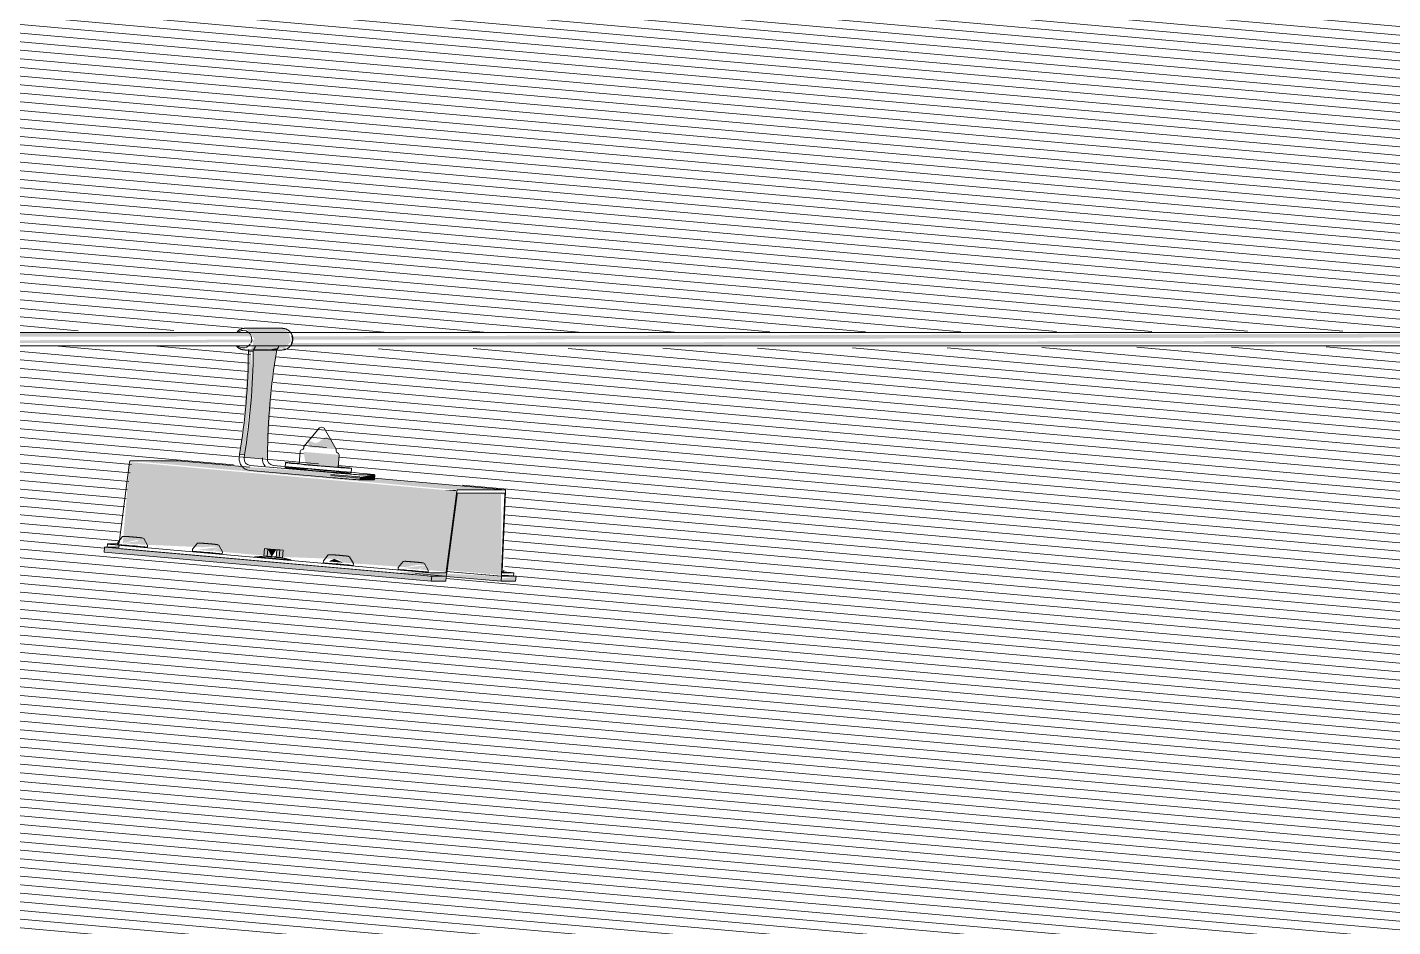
# Model space of a CAD drawing. Header units: millimetres. Extents: x -4612930 to -4329258, y -1064 to 30311.
# Drawn here: x -4540491 to -4539672, y 16573 to 17112 of the extents above; entities that cross this region are included whole.
import ezdxf

# ---------------------------------------------------------------- set-up
doc = ezdxf.new("R2010")
doc.units = ezdxf.units.MM
doc.layers.add('A-ROOF-PATT', color=132, linetype='Continuous', lineweight=5)
doc.layers.add('Q-SPCQ', color=91, linetype='Continuous', lineweight=5)

# ---------------------------------------------------------------- blocks, each defined once
blk = doc.blocks.new('Static Line_Sayfa_Metal Deck_Pan Mount - Up to 15 _ pitch - Max 2 Users-1847625-SOUTH WEST')
at = {"layer": 'Q-SPCQ'}
h = blk.add_hatch(color=256, dxfattribs=at)
h.paths.add_polyline_path([(-4539285.83, 16924.76), (-4538357.31, 16926.8), (-4538358.96, 16929.09), (-4539333.71, 16926.8), (-4539333.62, 16924.76)])
h.paths.add_polyline_path([(-4535339.6, 16924.76), (-4534363.29, 16926.93), (-4534364.95, 16929.09), (-4535339.69, 16926.8), (-4535339.87, 16924.76)])
h.paths.add_polyline_path([(-4532381.5, 16924.76), (-4532366.29, 16926.8), (-4532367.94, 16929.09), (-4533342.69, 16926.8), (-4533342.6, 16924.76), (-4532611.64, 16924.76)])
h.paths.add_polyline_path([(-4545324.9, 16924.76), (-4544348.33, 16926.8), (-4544349.98, 16929.09), (-4545324.72, 16926.79), (-4545324.81, 16925.8)])
h.paths.add_polyline_path([(-4544326.4, 16924.76), (-4543349.83, 16926.8), (-4543351.48, 16929.09), (-4544326.22, 16926.8), (-4544326.31, 16925.72)])
h.paths.add_polyline_path([(-4533364.97, 16924.76), (-4533366.45, 16929.09), (-4534341.19, 16926.8), (-4534341.1, 16924.76), (-4533365.26, 16924.76)])
h.paths.add_polyline_path([(-4543327.89, 16924.76), (-4542351.32, 16926.8), (-4542352.97, 16929.09), (-4543327.72, 16926.8), (-4543327.82, 16925.64)])
h.paths.add_polyline_path([(-4542329.39, 16924.76), (-4541352.82, 16926.8), (-4541354.47, 16929.09), (-4542329.21, 16926.8), (-4542329.32, 16925.56)])
h.paths.add_polyline_path([(-4541330.89, 16924.76), (-4540354.32, 16926.8), (-4540355.97, 16929.09), (-4541330.71, 16926.8), (-4541330.83, 16925.48)])
h.paths.add_polyline_path([(-4540332.38, 16924.76), (-4539355.81, 16926.8), (-4539357.46, 16929.09), (-4540332.21, 16926.8), (-4540332.33, 16925.4)])
h.paths.add_polyline_path([(-4535361.98, 16924.76), (-4535363.45, 16929.09), (-4536338.2, 16926.8), (-4536338.11, 16924.76), (-4535362.27, 16924.76)])
h.paths.add_polyline_path([(-4538335.38, 16924.76), (-4537358.81, 16926.8), (-4537360.46, 16929.09), (-4538335.2, 16926.8), (-4538335.34, 16925.24)])
h.paths.add_polyline_path([(-4537336.88, 16924.76), (-4536360.28, 16927.07), (-4536361.96, 16929.09), (-4537336.7, 16926.8), (-4537336.84, 16925.16)])
for points in [[(-4540355.47, 16918.63), (-4540336.31, 16919.65), (-4540332.47, 16923.74), (-4540333.86, 16929.09), (-4540337.36, 16931.58), (-4540359.47, 16931.58), (-4540354.44, 16925.4), (-4540355.47, 16921.05), (-4540356.52, 16918.63)], [(-4540341.07, 16918.67), (-4540341.07, 16919.65), (-4540346.66, 16918.67)], [(-4540360.44, 16855.74), (-4540355.46, 16902.74), (-4540356.52, 16917.63), (-4540358.06, 16917.76), (-4540361.18, 16870.76), (-4540363.38, 16856), (-4540360.61, 16855.75)], [(-4540360.61, 16853.75), (-4540346.66, 16853.75), (-4540343.41, 16902.48), (-4540341.07, 16918.67), (-4540355.02, 16918.67), (-4540358.2, 16870.76)], [(-4540305.53, 16859.09), (-4540309.26, 16865.13), (-4540311.27, 16866.61), (-4540316.38, 16863.13), (-4540318.01, 16862.86), (-4540322.9, 16864.59), (-4540321.27, 16860.36), (-4540306.53, 16859.16)], [(-4540304.43, 16848.37), (-4540303.79, 16855.76), (-4540324.92, 16857.51), (-4540323.61, 16849.93), (-4540308.47, 16848.62)], [(-4540239.4, 16785.64), (-4540233.06, 16833.95), (-4540429.25, 16851.39), (-4540433.29, 16802.87), (-4540433.01, 16802.87), (-4540424.36, 16804.74), (-4540423.34, 16802.53), (-4540423.52, 16802), (-4540385.03, 16800.33), (-4540379.5, 16800.75), (-4540375.04, 16800.33), (-4540378.66, 16798.01), (-4540344.23, 16794.95), (-4540346.41, 16799.25), (-4540341.36, 16798.14), (-4540341.36, 16794.7), (-4540306.58, 16793.35), (-4540304.38, 16793.35), (-4540301.02, 16791.11), (-4540263.84, 16788.37), (-4540256.15, 16789.79), (-4540251.29, 16789.59), (-4540255.31, 16787.05), (-4540239.43, 16785.64)], [(-4540206.41, 16834.7), (-4540206.41, 16834.92), (-4540400.12, 16852.13), (-4540420.6, 16851.39), (-4540232.83, 16834.7)], [(-4540308.73, 16842.11), (-4540308.47, 16845.1), (-4540357.13, 16848.31), (-4540357.03, 16846.4), (-4540327.65, 16843.79)], [(-4540282.69, 16840.8), (-4540282.43, 16843.79), (-4540291.26, 16842.46), (-4540291.4, 16840.8)], [(-4540233.06, 16833.95), (-4540233.98, 16834.7), (-4540241.48, 16834.7)], [(-4540206.25, 16783.65), (-4540206.56, 16832.17), (-4540233.27, 16832.35), (-4540239.28, 16786.58), (-4540206.41, 16783.66)], [(-4540424.36, 16802), (-4540419.5, 16804.53), (-4540433.19, 16802.78), (-4540428.01, 16802.32)], [(-4540248.38, 16779.91), (-4540248.12, 16782.9), (-4540444.31, 16800.33), (-4540444.56, 16797.34), (-4540290.43, 16783.65)], [(-4540434.5, 16799.46), (-4540436.55, 16800.33), (-4540435.59, 16799.56)], [(-4540379.5, 16798.01), (-4540374.63, 16800.55), (-4540388.32, 16798.8), (-4540383.74, 16798.39)], [(-4540344.04, 16794.57), (-4540341.36, 16798.8), (-4540346.41, 16799.25), (-4540344.08, 16794.65)], [(-4540301.02, 16791.04), (-4540306.58, 16793.35), (-4540309.85, 16791.82)], [(-4540256.15, 16787.05), (-4540251.29, 16789.59), (-4540264.98, 16787.84), (-4540257.76, 16787.2)], [(-4540257.93, 16783.77), (-4540257.76, 16785.76), (-4540270.54, 16784.89)], [(-4540206.54, 16779.91), (-4540206.41, 16782.91), (-4540257.8, 16785.25), (-4540257.76, 16784.53), (-4540233.06, 16782.27)], [(-4540239.55, 16784.99), (-4540239.64, 16785.66), (-4540239.64, 16784.99)], [(-4540206.25, 16782.99), (-4540209.2, 16783.26), (-4540206.25, 16782.9)], [(-4540206.25, 16783.26), (-4540206.41, 16783.66), (-4540206.25, 16783.26)]]:
    blk.add_hatch(color=256, dxfattribs=at).paths.add_polyline_path(points)
h = blk.add_hatch(color=256, dxfattribs=at)
h.paths.add_polyline_path([(-4539055.69, 16921.12), (-4538357.61, 16923.31), (-4538357.78, 16924.76), (-4539334.05, 16922.81), (-4539334.17, 16921.12), (-4539205.42, 16921.12)])
h.paths.add_polyline_path([(-4544349.34, 16921.12), (-4544348.59, 16923.81), (-4544349.01, 16924.76), (-4545325.07, 16922.81), (-4545325.19, 16921.12), (-4544354.6, 16921.12)])
h.paths.add_polyline_path([(-4544327.23, 16921.12), (-4544118.87, 16921.12), (-4543350.16, 16922.95), (-4543350.29, 16924.76), (-4544326.56, 16922.81), (-4544327.22, 16921.12)])
h.paths.add_polyline_path([(-4543199.44, 16921.12), (-4542351.65, 16923.02), (-4542351.79, 16924.76), (-4543328.06, 16922.81), (-4543328.18, 16921.12), (-4543199.77, 16921.12)])
h.paths.add_polyline_path([(-4532367.3, 16921.12), (-4532366.56, 16923.74), (-4532366.76, 16924.76), (-4533343.04, 16922.75), (-4533343.16, 16921.12), (-4532372.56, 16921.12)])
h.paths.add_polyline_path([(-4542330.22, 16921.12), (-4541353.14, 16923.09), (-4541353.29, 16924.76), (-4542329.56, 16922.81), (-4542330.2, 16921.13)])
h.paths.add_polyline_path([(-4533365.81, 16921.12), (-4533365.06, 16923.74), (-4533365.26, 16924.76), (-4534341.54, 16922.69), (-4534341.66, 16921.12), (-4533371.06, 16921.12)])
h.paths.add_polyline_path([(-4541202.43, 16921.12), (-4540354.63, 16923.17), (-4540354.78, 16924.76), (-4541331.06, 16922.81), (-4541331.18, 16921.12), (-4541202.77, 16921.12)])
h.paths.add_polyline_path([(-4540233.06, 16921.12), (-4539356.12, 16923.24), (-4539356.28, 16924.76), (-4540332.55, 16922.81), (-4540332.68, 16921.12)])
h.paths.add_polyline_path([(-4534364.31, 16921.12), (-4534363.56, 16923.74), (-4534363.77, 16924.76), (-4535340.05, 16922.63), (-4535340.16, 16921.12), (-4534369.57, 16921.12)])
h.paths.add_polyline_path([(-4536339.21, 16921.12), (-4535362.15, 16922.81), (-4535362.27, 16924.76), (-4536338.56, 16922.57), (-4536339.14, 16921.15)])
h.paths.add_polyline_path([(-4538206.92, 16921.12), (-4537359.1, 16923.38), (-4537359.28, 16924.76), (-4538335.58, 16922.46), (-4538335.67, 16921.12), (-4538207.26, 16921.12)])
h.paths.add_polyline_path([(-4537237.55, 16921.12), (-4536360.65, 16922.81), (-4536360.77, 16924.76), (-4537337.07, 16922.52), (-4537337.17, 16921.12)])
h = blk.add_hatch(color=256, dxfattribs=at)
h.paths.add_polyline_path([(-4540204.26, 16831.96), (-4540206.41, 16832.71), (-4540206.41, 16832.15)])
h.paths.add_polyline_path([(-4540232.82, 16834.5), (-4540233.06, 16834.72), (-4540232.83, 16834.5)])
h = blk.add_hatch(color=256, dxfattribs=at)
h.paths.add_polyline_path([(-4540239.66, 16779.91), (-4540240.17, 16782.9), (-4540248.12, 16782.9), (-4540248.12, 16779.91)])
h.paths.add_polyline_path([(-4540206.41, 16779.91), (-4540197.82, 16779.91), (-4540197.56, 16782.9), (-4540206.41, 16781.39), (-4540206.54, 16779.91)])
for p, q in [((-4532360.78, 16929.1), (-4545341.66, 16929.1)), ((-4540337.92, 16931.6), (-4540360.03, 16931.6)), ((-4545341.66, 16921.1), (-4532360.78, 16921.1)), ((-4540355.02, 16918.67), (-4540353.68, 16920.62)), ((-4540339.73, 16920.62), (-4540341.07, 16918.67)), ((-4540360.03, 16918.6), (-4540337.92, 16918.6)), ((-4540357.96, 16918.93), (-4540358.06, 16917.76)), ((-4540358.06, 16917.76), (-4540355.12, 16917.5)), ((-4540355.12, 16917.5), (-4540355.02, 16918.67)), ((-4540355.02, 16918.67), (-4540341.07, 16918.67)), ((-4540341.07, 16918.67), (-4540341.17, 16917.5)), ((-4540363.38, 16856), (-4540363.55, 16854.01)), ((-4540360.44, 16855.74), (-4540363.38, 16856)), ((-4540360.61, 16853.75), (-4540360.44, 16855.74)), ((-4540346.49, 16855.74), (-4540346.66, 16853.75)), ((-4540327.03, 16857.79), (-4540327.66, 16850.4)), ((-4540327.03, 16857.79), (-4540326.55, 16858.48)), ((-4540325.27, 16859.07), (-4540326.55, 16858.48)), ((-4540324.8, 16859.75), (-4540325.27, 16859.07)), ((-4540324.71, 16860.77), (-4540324.8, 16859.75)), ((-4540305.47, 16858.08), (-4540305.38, 16859.1)), ((-4540305.47, 16858.08), (-4540305.13, 16857.34)), ((-4540303.97, 16856.53), (-4540305.13, 16857.34)), ((-4540304.25, 16848.39), (-4540303.61, 16855.78)), ((-4540303.61, 16855.78), (-4540303.97, 16856.53)), ((-4540435.59, 16803.07), (-4540429.25, 16851.39)), ((-4540429.02, 16852.13), (-4540400.12, 16852.13)), ((-4540357.13, 16848.31), (-4540400.11, 16852.13)), ((-4540357.29, 16846.42), (-4540308.73, 16842.11)), ((-4540308.47, 16845.1), (-4540357.03, 16849.41)), ((-4540343.08, 16849.41), (-4540294.53, 16845.1)), ((-4540335.76, 16851.1), (-4540336.02, 16848.11)), ((-4540296.41, 16844.7), (-4540296.16, 16847.69)), ((-4540294.78, 16842.11), (-4540308.63, 16843.34)), ((-4540291.26, 16842.46), (-4540308.57, 16844)), ((-4540291.4, 16840.8), (-4540282.69, 16840.8)), ((-4540291.14, 16843.79), (-4540282.43, 16843.79)), ((-4540203.92, 16834.7), (-4540282.61, 16841.69)), ((-4540282.46, 16840.82), (-4540282.2, 16843.81)), ((-4540233.06, 16833.95), (-4540239.4, 16785.64)), ((-4540239.3, 16783.65), (-4540232.96, 16831.96)), ((-4540203.93, 16834.7), (-4540232.83, 16834.7)), ((-4540232.73, 16832.71), (-4540204.37, 16832.71)), ((-4540204.26, 16831.96), (-4540206.25, 16783.65)), ((-4540205.81, 16785.64), (-4540203.82, 16833.95)), ((-4540444.56, 16797.34), (-4540444.31, 16800.33)), ((-4540444.56, 16797.34), (-4540248.38, 16779.91)), ((-4540444.31, 16800.33), (-4540435.59, 16800.33)), ((-4540444.31, 16800.33), (-4540248.12, 16782.9)), ((-4540442.55, 16802.31), (-4540442.72, 16800.32)), ((-4540435.73, 16800.33), (-4540442.56, 16800.33)), ((-4540442.39, 16802.32), (-4540435.82, 16802.32)), ((-4540436.39, 16803.16), (-4540436.5, 16801.85)), ((-4540434.5, 16799.46), (-4540257.93, 16783.77)), ((-4540434.33, 16801.45), (-4540257.76, 16785.76)), ((-4540418.56, 16800.31), (-4540418.45, 16801.62)), ((-4540391.52, 16799.18), (-4540391.63, 16797.87)), ((-4540373.7, 16796.32), (-4540373.58, 16797.63)), ((-4540348.7, 16794.96), (-4540348.31, 16799.49)), ((-4540348.31, 16799.49), (-4540346.41, 16799.25)), ((-4540344.73, 16799.25), (-4540348.31, 16799.49)), ((-4540346.41, 16799.25), (-4540346.8, 16794.7)), ((-4540346.41, 16799.25), (-4540340.9, 16798.76)), ((-4540339.21, 16798.76), (-4540344.73, 16799.25)), ((-4540340.9, 16798.76), (-4540341.29, 16794.19)), ((-4540340.9, 16798.76), (-4540337.2, 16798.51)), ((-4540339.21, 16798.76), (-4540339.61, 16794.19)), ((-4540337.2, 16798.51), (-4540339.21, 16798.76)), ((-4540337.2, 16798.51), (-4540337.6, 16793.91)), ((-4540348.56, 16794.97), (-4540354.33, 16794.56)), ((-4540345.19, 16793.84), (-4540348.77, 16794.08)), ((-4540348.77, 16794.08), (-4540346.88, 16793.84)), ((-4540346.88, 16793.84), (-4540341.36, 16793.35)), ((-4540339.68, 16793.35), (-4540345.19, 16793.84)), ((-4540341.36, 16793.35), (-4540337.67, 16793.1)), ((-4540337.67, 16793.1), (-4540339.68, 16793.35)), ((-4540332.52, 16792.68), (-4540338.16, 16794.08)), ((-4540313.04, 16792.2), (-4540313.16, 16790.89)), ((-4540295.22, 16789.35), (-4540295.11, 16790.66)), ((-4540268.18, 16788.22), (-4540268.29, 16786.91)), ((-4540239.4, 16782.9), (-4540257.86, 16784.54)), ((-4540250.35, 16785.36), (-4540250.24, 16786.67)), ((-4540248.12, 16782.9), (-4540248.38, 16779.91)), ((-4540248.38, 16779.91), (-4540239.66, 16779.91)), ((-4540239.4, 16782.9), (-4540248.12, 16782.9)), ((-4540246.38, 16782.9), (-4540239.54, 16782.9)), ((-4540239.64, 16784.89), (-4540246.2, 16784.89)), ((-4540239.66, 16779.91), (-4540239.4, 16782.9)), ((-4540239.41, 16782.83), (-4540206.54, 16779.91)), ((-4540239.38, 16785.85), (-4540206.15, 16782.9)), ((-4540206.41, 16782.91), (-4540239.38, 16785.84)), ((-4540206.28, 16782.9), (-4540206.54, 16779.91)), ((-4540206.41, 16779.91), (-4540197.82, 16779.91)), ((-4540197.56, 16782.9), (-4540206.28, 16782.9)), ((-4540206.25, 16783.67), (-4540197.56, 16782.9)), ((-4540206.14, 16782.9), (-4540199.31, 16782.9)), ((-4540199.13, 16784.89), (-4540205.7, 16784.89)), ((-4540205.03, 16785.36), (-4540204.92, 16786.67)), ((-4540199.15, 16782.91), (-4540198.98, 16784.91)), ((-4540197.82, 16779.91), (-4540197.56, 16782.9))]:
    blk.add_line(p, q, dxfattribs=at)
at = {"layer": 'Q-SPCQ', "flags": 128}
for points in [[(-4540360.03, 16931.6), (-4540360.3, 16931.6), (-4540360.56, 16931.58), (-4540360.83, 16931.56), (-4540361.1, 16931.52), (-4540361.36, 16931.47), (-4540361.62, 16931.41), (-4540361.88, 16931.34), (-4540362.13, 16931.26), (-4540362.38, 16931.17), (-4540362.63, 16931.07), (-4540362.87, 16930.96), (-4540363.11, 16930.84), (-4540363.34, 16930.71), (-4540363.57, 16930.57), (-4540363.79, 16930.43), (-4540364, 16930.27), (-4540364.21, 16930.11), (-4540364.41, 16929.94), (-4540364.6, 16929.76), (-4540364.78, 16929.58)], [(-4540337.33, 16931.58), (-4540337.6, 16931.6), (-4540337.87, 16931.6), (-4540337.92, 16931.6)], [(-4540337.92, 16918.6), (-4540337.65, 16918.61), (-4540337.38, 16918.63), (-4540337.12, 16918.65), (-4540336.85, 16918.69), (-4540336.59, 16918.74), (-4540336.33, 16918.8), (-4540336.07, 16918.87), (-4540335.81, 16918.95), (-4540335.56, 16919.04), (-4540335.32, 16919.14), (-4540335.07, 16919.25), (-4540334.84, 16919.37), (-4540334.6, 16919.5), (-4540334.38, 16919.63), (-4540334.16, 16919.78), (-4540333.95, 16919.94), (-4540333.74, 16920.1), (-4540333.54, 16920.27), (-4540333.35, 16920.45), (-4540333.16, 16920.63), (-4540332.99, 16920.82), (-4540332.82, 16921.02), (-4540332.66, 16921.23), (-4540332.51, 16921.44), (-4540332.37, 16921.65), (-4540332.23, 16921.87), (-4540332.11, 16922.1), (-4540331.99, 16922.33), (-4540331.89, 16922.56), (-4540331.79, 16922.8), (-4540331.71, 16923.04), (-4540331.63, 16923.28), (-4540331.56, 16923.53), (-4540331.5, 16923.78), (-4540331.46, 16924.03), (-4540331.42, 16924.28), (-4540331.39, 16924.53), (-4540331.37, 16924.78), (-4540331.37, 16925.04), (-4540331.37, 16925.29), (-4540331.38, 16925.54), (-4540331.4, 16925.8), (-4540331.43, 16926.05), (-4540331.48, 16926.3), (-4540331.53, 16926.55), (-4540331.59, 16926.8), (-4540331.66, 16927.04), (-4540331.74, 16927.28), (-4540331.83, 16927.52), (-4540331.94, 16927.76), (-4540332.05, 16927.99), (-4540332.16, 16928.22), (-4540332.29, 16928.44), (-4540332.43, 16928.66), (-4540332.58, 16928.87), (-4540332.73, 16929.08), (-4540332.9, 16929.28), (-4540333.07, 16929.48), (-4540333.25, 16929.66), (-4540333.44, 16929.85), (-4540333.63, 16930.02), (-4540333.83, 16930.19), (-4540334.04, 16930.35), (-4540334.26, 16930.5), (-4540334.48, 16930.64), (-4540334.71, 16930.77), (-4540334.94, 16930.9), (-4540335.18, 16931.01), (-4540335.43, 16931.12), (-4540335.68, 16931.21), (-4540335.93, 16931.3), (-4540336.19, 16931.37), (-4540336.45, 16931.44), (-4540336.71, 16931.49), (-4540336.97, 16931.54), (-4540337.24, 16931.57), (-4540337.33, 16931.58)], [(-4540365.21, 16921.13), (-4540365.05, 16920.93), (-4540364.88, 16920.73), (-4540364.7, 16920.55), (-4540364.51, 16920.36), (-4540364.31, 16920.19), (-4540364.11, 16920.02), (-4540363.9, 16919.86), (-4540363.69, 16919.71), (-4540363.46, 16919.57), (-4540363.24, 16919.44), (-4540363, 16919.31), (-4540362.76, 16919.2), (-4540362.52, 16919.09), (-4540362.27, 16919), (-4540362.02, 16918.91), (-4540361.76, 16918.84), (-4540361.5, 16918.77), (-4540361.24, 16918.72), (-4540360.97, 16918.67), (-4540360.71, 16918.64), (-4540360.61, 16918.63)], [(-4540360.61, 16918.63), (-4540360.34, 16918.61), (-4540360.08, 16918.61), (-4540360.03, 16918.6)], [(-4540324.71, 16860.77), (-4540315.47, 16871.98), (-4540313.98, 16872.31)], [(-4540305.38, 16859.1), (-4540312.58, 16871.73), (-4540313.98, 16872.31)], [(-4540436.39, 16803.16), (-4540433.48, 16806.68), (-4540432.78, 16806.81), (-4540432.51, 16806.83), (-4540432.36, 16806.83), (-4540432.32, 16806.83)], [(-4540418.45, 16801.62), (-4540420.71, 16805.58), (-4540421.38, 16805.83), (-4540421.64, 16805.89), (-4540421.79, 16805.92), (-4540421.9, 16805.94), (-4540421.99, 16805.96), (-4540422.08, 16805.97), (-4540422.17, 16805.98), (-4540422.26, 16805.99), (-4540422.35, 16806), (-4540422.44, 16806.01), (-4540422.54, 16806.03), (-4540422.65, 16806.04), (-4540422.76, 16806.05), (-4540422.88, 16806.06), (-4540423, 16806.08), (-4540423.13, 16806.09), (-4540423.26, 16806.1), (-4540423.4, 16806.12), (-4540423.55, 16806.13), (-4540423.7, 16806.15), (-4540423.85, 16806.16), (-4540424.01, 16806.18), (-4540424.17, 16806.2), (-4540424.34, 16806.21), (-4540424.52, 16806.23), (-4540424.69, 16806.25), (-4540424.87, 16806.26), (-4540425.06, 16806.28), (-4540425.24, 16806.3), (-4540425.43, 16806.31), (-4540425.62, 16806.33), (-4540425.82, 16806.35), (-4540426.01, 16806.37), (-4540426.21, 16806.38), (-4540426.41, 16806.4), (-4540426.61, 16806.42), (-4540426.81, 16806.44), (-4540427.01, 16806.45), (-4540427.22, 16806.47), (-4540427.42, 16806.49), (-4540427.62, 16806.51), (-4540427.82, 16806.52), (-4540428.02, 16806.54), (-4540428.21, 16806.56), (-4540428.41, 16806.57), (-4540428.6, 16806.59), (-4540428.79, 16806.6), (-4540428.98, 16806.62), (-4540429.17, 16806.63), (-4540429.35, 16806.65), (-4540429.53, 16806.66), (-4540429.7, 16806.67), (-4540429.87, 16806.69), (-4540430.04, 16806.7), (-4540430.2, 16806.71), (-4540430.36, 16806.72), (-4540430.51, 16806.74), (-4540430.66, 16806.75), (-4540430.8, 16806.76), (-4540430.94, 16806.77), (-4540431.07, 16806.77), (-4540431.2, 16806.78), (-4540431.32, 16806.79), (-4540431.43, 16806.8), (-4540431.54, 16806.8), (-4540431.65, 16806.81), (-4540431.75, 16806.81), (-4540431.84, 16806.82), (-4540431.93, 16806.82), (-4540432.02, 16806.83), (-4540432.1, 16806.83), (-4540432.2, 16806.83), (-4540432.3, 16806.83), (-4540432.32, 16806.83)], [(-4540391.52, 16799.18), (-4540388.62, 16802.69), (-4540387.91, 16802.82), (-4540387.65, 16802.84), (-4540387.49, 16802.85), (-4540387.45, 16802.85)], [(-4540373.58, 16797.63), (-4540375.84, 16801.59), (-4540376.51, 16801.84), (-4540376.77, 16801.91), (-4540376.92, 16801.94), (-4540377.03, 16801.96), (-4540377.13, 16801.97), (-4540377.21, 16801.98), (-4540377.3, 16801.99), (-4540377.39, 16802.01), (-4540377.48, 16802.02), (-4540377.58, 16802.03), (-4540377.68, 16802.04), (-4540377.78, 16802.05), (-4540377.89, 16802.06), (-4540378.01, 16802.08), (-4540378.13, 16802.09), (-4540378.26, 16802.1), (-4540378.39, 16802.12), (-4540378.53, 16802.13), (-4540378.68, 16802.15), (-4540378.83, 16802.16), (-4540378.98, 16802.18), (-4540379.14, 16802.19), (-4540379.31, 16802.21), (-4540379.48, 16802.23), (-4540379.65, 16802.24), (-4540379.82, 16802.26), (-4540380, 16802.28), (-4540380.19, 16802.29), (-4540380.38, 16802.31), (-4540380.56, 16802.33), (-4540380.76, 16802.34), (-4540380.95, 16802.36), (-4540381.15, 16802.38), (-4540381.34, 16802.4), (-4540381.54, 16802.42), (-4540381.74, 16802.43), (-4540381.94, 16802.45), (-4540382.15, 16802.47), (-4540382.35, 16802.49), (-4540382.55, 16802.5), (-4540382.75, 16802.52), (-4540382.95, 16802.54), (-4540383.15, 16802.55), (-4540383.35, 16802.57), (-4540383.54, 16802.59), (-4540383.73, 16802.6), (-4540383.93, 16802.62), (-4540384.11, 16802.63), (-4540384.3, 16802.65), (-4540384.48, 16802.66), (-4540384.66, 16802.67), (-4540384.84, 16802.69), (-4540385.01, 16802.7), (-4540385.17, 16802.71), (-4540385.34, 16802.73), (-4540385.49, 16802.74), (-4540385.65, 16802.75), (-4540385.79, 16802.76), (-4540385.94, 16802.77), (-4540386.07, 16802.78), (-4540386.21, 16802.79), (-4540386.33, 16802.8), (-4540386.45, 16802.8), (-4540386.57, 16802.81), (-4540386.68, 16802.82), (-4540386.78, 16802.82), (-4540386.88, 16802.83), (-4540386.97, 16802.83), (-4540387.06, 16802.84), (-4540387.15, 16802.84), (-4540387.24, 16802.84), (-4540387.33, 16802.85), (-4540387.43, 16802.85), (-4540387.45, 16802.85)], [(-4540313.04, 16792.2), (-4540310.14, 16795.72), (-4540309.44, 16795.85), (-4540309.17, 16795.87), (-4540309.02, 16795.87), (-4540308.97, 16795.87)], [(-4540295.11, 16790.66), (-4540297.37, 16794.62), (-4540298.04, 16794.87), (-4540298.3, 16794.93), (-4540298.45, 16794.96), (-4540298.56, 16794.98), (-4540298.65, 16795), (-4540298.74, 16795.01), (-4540298.83, 16795.02), (-4540298.91, 16795.03), (-4540299, 16795.04), (-4540299.1, 16795.06), (-4540299.2, 16795.07), (-4540299.31, 16795.08), (-4540299.42, 16795.09), (-4540299.53, 16795.1), (-4540299.66, 16795.12), (-4540299.79, 16795.13), (-4540299.92, 16795.15), (-4540300.06, 16795.16), (-4540300.2, 16795.17), (-4540300.35, 16795.19), (-4540300.51, 16795.21), (-4540300.67, 16795.22), (-4540300.83, 16795.24), (-4540301, 16795.25), (-4540301.17, 16795.27), (-4540301.35, 16795.29), (-4540301.53, 16795.3), (-4540301.71, 16795.32), (-4540301.9, 16795.34), (-4540302.09, 16795.36), (-4540302.28, 16795.37), (-4540302.48, 16795.39), (-4540302.67, 16795.41), (-4540302.87, 16795.43), (-4540303.07, 16795.44), (-4540303.27, 16795.46), (-4540303.47, 16795.48), (-4540303.67, 16795.5), (-4540303.87, 16795.51), (-4540304.07, 16795.53), (-4540304.27, 16795.55), (-4540304.47, 16795.56), (-4540304.67, 16795.58), (-4540304.87, 16795.6), (-4540305.07, 16795.61), (-4540305.26, 16795.63), (-4540305.45, 16795.64), (-4540305.64, 16795.66), (-4540305.82, 16795.67), (-4540306.01, 16795.69), (-4540306.18, 16795.7), (-4540306.36, 16795.72), (-4540306.53, 16795.73), (-4540306.7, 16795.74), (-4540306.86, 16795.75), (-4540307.02, 16795.77), (-4540307.17, 16795.78), (-4540307.32, 16795.79), (-4540307.46, 16795.8), (-4540307.6, 16795.81), (-4540307.73, 16795.82), (-4540307.86, 16795.82), (-4540307.98, 16795.83), (-4540308.09, 16795.84), (-4540308.2, 16795.84), (-4540308.3, 16795.85), (-4540308.4, 16795.86), (-4540308.5, 16795.86), (-4540308.59, 16795.86), (-4540308.67, 16795.87), (-4540308.76, 16795.87), (-4540308.85, 16795.87), (-4540308.95, 16795.87), (-4540308.97, 16795.87)], [(-4540268.18, 16788.22), (-4540265.27, 16791.73), (-4540264.57, 16791.87), (-4540264.3, 16791.88), (-4540264.15, 16791.89), (-4540264.11, 16791.89)], [(-4540250.24, 16786.67), (-4540252.5, 16790.63), (-4540253.17, 16790.88), (-4540253.43, 16790.95), (-4540253.58, 16790.98), (-4540253.69, 16791), (-4540253.78, 16791.01), (-4540253.87, 16791.02), (-4540253.96, 16791.04), (-4540254.05, 16791.05), (-4540254.14, 16791.06), (-4540254.23, 16791.07), (-4540254.33, 16791.08), (-4540254.44, 16791.09), (-4540254.55, 16791.11), (-4540254.67, 16791.12), (-4540254.79, 16791.13), (-4540254.92, 16791.15), (-4540255.05, 16791.16), (-4540255.19, 16791.17), (-4540255.34, 16791.19), (-4540255.49, 16791.2), (-4540255.64, 16791.22), (-4540255.8, 16791.23), (-4540255.96, 16791.25), (-4540256.13, 16791.27), (-4540256.31, 16791.28), (-4540256.48, 16791.3), (-4540256.66, 16791.32), (-4540256.85, 16791.33), (-4540257.03, 16791.35), (-4540257.22, 16791.37), (-4540257.41, 16791.39), (-4540257.61, 16791.4), (-4540257.8, 16791.42), (-4540258, 16791.44), (-4540258.2, 16791.46), (-4540258.4, 16791.47), (-4540258.6, 16791.49), (-4540258.8, 16791.51), (-4540259, 16791.53), (-4540259.21, 16791.54), (-4540259.41, 16791.56), (-4540259.61, 16791.58), (-4540259.81, 16791.59), (-4540260, 16791.61), (-4540260.2, 16791.63), (-4540260.39, 16791.64), (-4540260.58, 16791.66), (-4540260.77, 16791.67), (-4540260.96, 16791.69), (-4540261.14, 16791.7), (-4540261.32, 16791.72), (-4540261.49, 16791.73), (-4540261.66, 16791.74), (-4540261.83, 16791.75), (-4540261.99, 16791.77), (-4540262.15, 16791.78), (-4540262.3, 16791.79), (-4540262.45, 16791.8), (-4540262.59, 16791.81), (-4540262.73, 16791.82), (-4540262.86, 16791.83), (-4540262.99, 16791.84), (-4540263.11, 16791.84), (-4540263.22, 16791.85), (-4540263.33, 16791.86), (-4540263.44, 16791.86), (-4540263.54, 16791.87), (-4540263.63, 16791.87), (-4540263.72, 16791.88), (-4540263.81, 16791.88), (-4540263.89, 16791.88), (-4540263.98, 16791.89), (-4540264.09, 16791.89), (-4540264.11, 16791.89)]]:
    blk.add_lwpolyline(points, dxfattribs=at)
at = {"layer": 'Q-SPCQ'}
for centre, major_axis, ratio, start_param, end_param in [((-4540361.18, 16925.1), (0, 5.22), 0.984687, 0, 0.709599), ((-4540361.18, 16925.1), (0, 5.22), 0.984687, 5.148721, 6.195919), ((-4540361.18, 16925.1), (0, 5.22), 0.984687, 2.428476, 3.054326), ((-4540361.18, 16925.1), (0, 5.22), 0.984687, 3.054326, 4.101524), ((-4540361.18, 16925.1), (0, 5.22), 0.984687, 4.242364, 5.044948), ((-4540336.77, 16925.1), (0, 5.22), 0.984687, 4.242364, 5.044948), ((-4540371.66, 16886.88), (6.2, 69.73), 0.173668, 4.269035, 5.186601), ((-4540368.72, 16886.62), (6.2, 69.73), 0.173668, 4.269035, 5.186601), ((-4540332.89, 16886.62), (6.2, 69.73), 0.173668, 1.127443, 2.045008), ((-4540356.69, 16853.4), (0, 7), 0.984687, 1.48353, 3.054326), ((-4540356.69, 16853.4), (0, 4), 0.984687, 1.48353, 3.054326), ((-4540342.74, 16853.4), (0, 7), 0.984687, 1.48353, 2.268928), ((-4540342.74, 16853.4), (0, 4), 0.984687, 1.48353, 3.054326), ((-4540429.1, 16851.14), (0.089, 0.996), 0.173668, 0.235202, 1.334066), ((-4540316.21, 16846.41), (-19.8, 1.71), 0.015194, 6.108611, 9.250204), ((-4540315.96, 16849.39), (-19.8, 1.71), 0.015194, 6.108611, 9.250204), ((-4540316.21, 16846.41), (-19.8, 1.71), 0.015194, 2.967019, 6.108611), ((-4540315.96, 16849.39), (-19.8, 1.71), 0.015194, 5.323213, 6.108611), ((-4540315.96, 16849.39), (-11.71, 1.01), 0.015194, 6.108611, 9.250204), ((-4540315.96, 16849.39), (-19.8, 1.71), 0.015194, 2.967019, 4.050932), ((-4540306.12, 16842.11), (-14.94, 1.29), 0.015194, 1.396222, 2.967019), ((-4540305.86, 16845.1), (-14.94, 1.29), 0.015194, 1.396222, 2.967019), ((-4540297.4, 16842.11), (-14.94, 1.29), 0.015194, 4.293699, 4.537815), ((-4540297.14, 16845.1), (-14.94, 1.29), 0.015194, 2.967019, 4.537815), ((-4540232.91, 16833.71), (0.089, 0.996), 0.173668, 0.015429, 1.334066), ((-4540232.82, 16831.71), (0.089, 0.996), 0.173668, 0.015429, 1.334066), ((-4540204.46, 16831.71), (0.089, 0.996), 0.173668, 4.979978, 6.283185), ((-4540204.01, 16833.71), (0.089, 0.996), 0.173668, 4.979978, 6.078842), ((-4540432.75, 16799.46), (-9.96, 0.86), 0.015194, 6.108611, 7.155809), ((-4540432.58, 16801.45), (-9.96, 0.86), 0.015194, 6.108611, 7.679408), ((-4540427.53, 16801.08), (-8.97, 0.77), 0.015194, 6.108611, 9.250204), ((-4540427.53, 16801.08), (-8.97, 0.77), 0.015194, 2.967019, 6.108611), ((-4540435.74, 16803.32), (0.089, 0.996), 0.173668, 3.376795, 4.475659), ((-4540435.64, 16801.33), (0.089, 0.996), 0.173668, 3.157022, 4.475659), ((-4540382.66, 16797.09), (-8.97, 0.77), 0.015194, 6.108611, 9.250204), ((-4540382.66, 16797.09), (-8.97, 0.77), 0.015194, 2.967019, 6.108611), ((-4540343.43, 16793.61), (-10.96, 0.94), 0.015194, 6.108611, 9.250204), ((-4540343.43, 16793.61), (-10.96, 0.94), 0.015194, 2.967019, 6.108611), ((-4540304.19, 16790.12), (-8.97, 0.77), 0.015194, 6.108611, 9.250204), ((-4540304.19, 16790.12), (-8.97, 0.77), 0.015194, 2.967019, 6.108611), ((-4540259.32, 16786.13), (-8.97, 0.77), 0.015194, 6.108611, 9.250204), ((-4540259.32, 16786.13), (-8.97, 0.77), 0.015194, 2.967019, 6.108611), ((-4540256.01, 16785.76), (-9.96, 0.86), 0.015194, 1.396222, 2.967019), ((-4540256.19, 16783.77), (-9.96, 0.86), 0.015194, 1.919821, 2.705219), ((-4540239.55, 16785.89), (0.089, 0.996), 0.173668, 3.376795, 4.475659), ((-4540239.45, 16783.9), (0.089, 0.996), 0.173668, 3.157022, 4.475659), ((-4540208.94, 16785.76), (-9.96, 0.86), 0.015194, 2.967019, 4.454319), ((-4540209.12, 16783.77), (-9.96, 0.86), 0.015194, 3.228818, 4.436196), ((-4540206.06, 16783.9), (0.089, 0.996), 0.173668, 1.838385, 3.141593), ((-4540205.62, 16785.89), (0.089, 0.996), 0.173668, 1.838385, 3.141593), ((-4540213.99, 16786.13), (-8.97, 0.77), 0.015194, 2.741496, 2.967019), ((-4540213.99, 16786.13), (-8.97, 0.77), 0.015194, 2.967019, 3.477632)]:
    blk.add_ellipse(centre, major_axis=major_axis, ratio=ratio, start_param=start_param, end_param=end_param, dxfattribs=at)
for points in [[(-4540348.7, 16794.96), (-4540348.1, 16795), (-4540346.89, 16794.99), (-4540345.71, 16794.83), (-4540345.12, 16794.7)], [(-4540346.8, 16794.7), (-4540347.11, 16794.83), (-4540347.74, 16794.99), (-4540348.38, 16795), (-4540348.7, 16794.96)], [(-4540341.29, 16794.19), (-4540342.2, 16794.36), (-4540344.03, 16794.61), (-4540345.88, 16794.7), (-4540346.8, 16794.7)], [(-4540345.12, 16794.7), (-4540344.19, 16794.7), (-4540342.35, 16794.61), (-4540340.52, 16794.36), (-4540339.61, 16794.19)], [(-4540337.6, 16793.91), (-4540338.21, 16794.03), (-4540339.43, 16794.2), (-4540340.67, 16794.22), (-4540341.29, 16794.19)], [(-4540339.61, 16794.19), (-4540339.27, 16794.22), (-4540338.59, 16794.2), (-4540337.93, 16794.03), (-4540337.6, 16793.91)]]:
    blk.add_open_spline(points, degree=3, dxfattribs=at)

msp = doc.modelspace()

# ---------------------------------------------------------------- hatches: boundary and pattern name
at = {"layer": 'A-ROOF-PATT'}
h = msp.add_hatch(dxfattribs=at)
h.set_pattern_fill('FP_3', color=256, style=0, pattern_type=2)
h.set_pattern_definition([(174.923, (64240.169, -373755.559), (-58.052817921, -0.000650172), [])])
h.paths.add_polyline_path([(-4534452.8, 15911.57), (-4520746.82, 15911.57), (-4531328.17, 16859.84), (-4531328.05, 16850.27), (-4531223.01, 16839.28), (-4531209.42, 16787.8), (-4531167.34, 16784.06), (-4531167.86, 16778.08), (-4531209.42, 16779.76), (-4531218.22, 16780.54), (-4531218.43, 16778.08), (-4531241.42, 16778.08), (-4531264.09, 16778.08), (-4531308.05, 16784.06), (-4531308.71, 16787.8), (-4531321.56, 16836.48), (-4531367.52, 16839.28), (-4531385.63, 16797.43), (-4531408.29, 16797.43), (-4531435.99, 16799.89), (-4531436.2, 16797.43), (-4531459.42, 16797.43), (-4531483.4, 16797.57), (-4531525.81, 16803.59), (-4531525.48, 16807.33), (-4531481.6, 16807.52), (-4531459.42, 16851.9), (-4531357.45, 16852.4), (-4531357.54, 16855.65), (-4531382.2, 16856.09), (-4531382.2, 16864.68), (-4539833.33, 17621.59), (-4555693.82, 17617.22), (-4548636.93, 16992.97), (-4548636.41, 16998.55), (-4548634.05, 16999.15), (-4548631.01, 16997.57), (-4548633.13, 16992.77), (-4548631.01, 16992.15), (-4547998.08, 16936.13), (-4547582.07, 16937.35), (-4547583.89, 16938.63), (-4547571.03, 16937.38), (-4547567.51, 16936.14), (-4547123.54, 16937.36), (-4547125.35, 16938.64), (-4547112.47, 16937.36), (-4547109.07, 16933.84), (-4547110.75, 16927.87), (-4547115.99, 16925.42), (-4547123.87, 16860.81), (-4547128.33, 16863.06), (-4547129.61, 16862.9), (-4547131.4, 16863.06), (-4547125.09, 16925.69), (-4547126.94, 16926.96), (-4547131.2, 16928.18), (-4547573.26, 16926), (-4547574.52, 16925.41), (-4547576.37, 16898.81), (-4546752.54, 16825.9), (-4546735.36, 16858.97), (-4546653.29, 16859.47), (-4546650.18, 16869.75), (-4546648.16, 16867.61), (-4546645.96, 16869.84), (-4546628.9, 16868.35), (-4546628.9, 16856.7), (-4546605.84, 16854.94), (-4546605.84, 16851.66), (-4546545.37, 16846.35), (-4546534.76, 16806.63), (-4546503.29, 16804.34), (-4546503.03, 16807.33), (-4546459.14, 16807.52), (-4546436.96, 16851.9), (-4546334.94, 16853.02), (-4546335.09, 16855.65), (-4546354.83, 16855.65), (-4546351.41, 16875.47), (-4546356.32, 16875.91), (-4546335.78, 16922.06), (-4546330.88, 16921.63), (-4546332.26, 16896.91), (-4546330.42, 16900.68), (-4546327.84, 16905.96), (-4546330.51, 16869.36), (-4546323.98, 16871.13), (-4546316.82, 16870.23), (-4546313.52, 16871.13), (-4546306.36, 16868.55), (-4546306.36, 16863.52), (-4546331.43, 16864.2), (-4546330.51, 16862.54), (-4546305.59, 16861.28), (-4546305.59, 16850.27), (-4546200.55, 16839.28), (-4546186.97, 16787.8), (-4546144.89, 16784.06), (-4546145.4, 16778.08), (-4546190.17, 16780.04), (-4546195.76, 16780.54), (-4546195.98, 16778.08), (-4536421.42, 15911.58), (-4534682.94, 15911.57)])
h.paths.add_polyline_path([(-4532251.64, 16779.91), (-4532260.35, 16779.91), (-4532456.54, 16797.34), (-4532456.28, 16800.33), (-4532447.68, 16802.53), (-4532447.57, 16803.07), (-4532439.79, 16851.92), (-4532421.32, 16852.13), (-4532387.32, 16849.93), (-4532356.85, 16849.41), (-4532329.98, 16847.09), (-4532215.9, 16834.7), (-4532216.67, 16821.63), (-4532216.24, 16783.5), (-4532209.54, 16782.9), (-4532209.8, 16779.91), (-4532218.51, 16779.91), (-4532251.38, 16782.83)])
h.paths.add_polyline_path([(-4533208.3, 16779.91), (-4533217.02, 16779.91), (-4533249.89, 16782.83), (-4533250.14, 16779.91), (-4533258.86, 16779.91), (-4533455.04, 16797.34), (-4533454.79, 16800.33), (-4533446.18, 16802.53), (-4533446.07, 16803.07), (-4533438.29, 16851.92), (-4533439.5, 16852.13), (-4533385.82, 16849.93), (-4533367.51, 16849.41), (-4533328.49, 16847.09), (-4533214.41, 16834.7), (-4533215.17, 16821.63), (-4533214.74, 16783.5), (-4533208.04, 16782.9)])
h.paths.add_polyline_path([(-4534248.64, 16779.91), (-4534257.36, 16779.91), (-4534453.55, 16797.34), (-4534452.8, 16800.33), (-4534444.68, 16802.53), (-4534444.57, 16803.07), (-4534436.8, 16851.92), (-4534438, 16852.13), (-4534384.32, 16849.93), (-4534366.01, 16849.41), (-4534326.99, 16847.09), (-4534212.91, 16834.7), (-4534213.67, 16821.63), (-4534213.25, 16783.5), (-4534206.55, 16782.9), (-4534206.8, 16779.91), (-4534222.65, 16780.54), (-4534248.39, 16782.83)])
h.paths.add_polyline_path([(-4535214.02, 16779.91), (-4535246.89, 16782.83), (-4535247.15, 16779.91), (-4535255.86, 16779.91), (-4535452.05, 16797.34), (-4535451.79, 16800.33), (-4535443.18, 16802.53), (-4535443.08, 16803.07), (-4535435.3, 16851.92), (-4535436.5, 16852.13), (-4535382.83, 16849.93), (-4535364.52, 16849.41), (-4535325.49, 16847.09), (-4535211.41, 16834.7), (-4535212.17, 16821.63), (-4535211.75, 16783.5), (-4535205.05, 16782.9), (-4535205.31, 16779.91), (-4535213.76, 16779.91)])
h.paths.add_polyline_path([(-4536212.53, 16779.91), (-4536245.4, 16782.83), (-4536245.65, 16779.91), (-4536254.36, 16779.91), (-4536450.55, 16797.34), (-4536450.3, 16800.33), (-4536441.69, 16802.53), (-4536441.58, 16803.07), (-4536433.8, 16851.92), (-4536435.01, 16852.13), (-4536381.33, 16849.93), (-4536363.02, 16849.41), (-4536323.99, 16847.09), (-4536209.92, 16834.7), (-4536210.68, 16821.63), (-4536210.25, 16783.5), (-4536203.55, 16782.9), (-4536203.81, 16779.91), (-4536212.27, 16779.91)])
h.paths.add_polyline_path([(-4537244.15, 16779.91), (-4537252.87, 16779.91), (-4537449.06, 16797.34), (-4537448.8, 16800.33), (-4537440.19, 16802.53), (-4537440.08, 16803.07), (-4537432.31, 16851.92), (-4537433.51, 16852.13), (-4537379.83, 16849.93), (-4537361.52, 16849.41), (-4537322.5, 16847.09), (-4537208.42, 16834.7), (-4537209.18, 16821.63), (-4537208.76, 16783.5), (-4537202.05, 16782.9), (-4537202.31, 16779.91), (-4537214.53, 16780.22), (-4537243.9, 16782.83)])
h.paths.add_polyline_path([(-4538242.65, 16779.91), (-4538251.37, 16779.91), (-4538447.56, 16797.34), (-4538447.3, 16800.33), (-4538438.69, 16802.53), (-4538438.59, 16803.07), (-4538430.81, 16851.92), (-4538432.01, 16852.13), (-4538378.34, 16849.93), (-4538360.02, 16849.41), (-4538321, 16847.09), (-4538206.92, 16834.7), (-4538207.68, 16821.63), (-4538207.26, 16783.5), (-4538200.56, 16782.9), (-4538200.81, 16779.91), (-4538209.53, 16779.91), (-4538242.4, 16782.83)])
h.paths.add_polyline_path([(-4539207.78, 16779.91), (-4539208.03, 16779.91), (-4539240.91, 16782.83), (-4539241.16, 16779.91), (-4539249.87, 16779.91), (-4539446.06, 16797.34), (-4539445.8, 16800.33), (-4539437.2, 16802.53), (-4539437.09, 16803.07), (-4539429.31, 16851.92), (-4539430.51, 16852.13), (-4539376.84, 16849.93), (-4539358.53, 16849.41), (-4539319.5, 16847.09), (-4539205.42, 16834.7), (-4539206.19, 16821.63), (-4539205.76, 16783.5), (-4539199.06, 16782.9), (-4539199.32, 16779.91), (-4539205.76, 16779.91)])
h.paths.add_polyline_path([(-4540204.26, 16779.91), (-4540206.54, 16779.91), (-4540239.41, 16782.83), (-4540239.66, 16779.91), (-4540248.38, 16779.91), (-4540444.56, 16797.34), (-4540444.31, 16800.33), (-4540435.7, 16802.53), (-4540435.59, 16803.07), (-4540427.82, 16851.92), (-4540429.02, 16852.13), (-4540375.34, 16849.93), (-4540357.03, 16849.41), (-4540318.01, 16847.09), (-4540203.93, 16834.7), (-4540204.69, 16821.63), (-4540204.26, 16783.5), (-4540197.56, 16782.9), (-4540197.82, 16779.91)])
h.paths.add_polyline_path([(-4541196.32, 16779.91), (-4541205.04, 16779.91), (-4541237.91, 16782.83), (-4541238.16, 16779.91), (-4541246.88, 16779.91), (-4541443.07, 16797.34), (-4541442.81, 16800.33), (-4541434.2, 16802.53), (-4541434.09, 16803.07), (-4541426.32, 16851.92), (-4541427.52, 16852.13), (-4541373.84, 16849.93), (-4541355.53, 16849.41), (-4541316.51, 16847.09), (-4541202.43, 16834.7), (-4541203.19, 16821.63), (-4541202.77, 16783.5), (-4541196.07, 16782.9)])
h.paths.add_polyline_path([(-4542236.67, 16779.91), (-4542245.38, 16779.91), (-4542441.57, 16797.34), (-4542441.31, 16800.33), (-4542432.71, 16802.53), (-4542432.6, 16803.07), (-4542424.82, 16851.92), (-4542426.02, 16852.13), (-4542372.35, 16849.93), (-4542354.04, 16849.41), (-4542315.01, 16847.09), (-4542200.93, 16834.7), (-4542201.69, 16821.63), (-4542201.27, 16783.5), (-4542194.57, 16782.9), (-4542194.83, 16779.91), (-4542203.54, 16779.91), (-4542236.41, 16782.83)])
h.paths.add_polyline_path([(-4543202.05, 16779.91), (-4543234.92, 16782.83), (-4543235.17, 16779.91), (-4543243.89, 16779.91), (-4543440.07, 16797.34), (-4543439.82, 16800.33), (-4543431.21, 16802.53), (-4543431.1, 16803.07), (-4543423.32, 16851.92), (-4543424.53, 16852.13), (-4543370.85, 16849.93), (-4543352.54, 16849.41), (-4543313.51, 16847.09), (-4543199.44, 16834.7), (-4543200.2, 16821.63), (-4543199.77, 16783.5), (-4543193.07, 16782.9), (-4543193.33, 16779.91), (-4543201.79, 16779.91)])
h.paths.add_polyline_path([(-4544200.29, 16779.91), (-4544200.55, 16779.91), (-4544233.42, 16782.83), (-4544233.67, 16779.91), (-4544242.39, 16779.91), (-4544438.58, 16797.34), (-4544438.32, 16800.33), (-4544429.71, 16802.53), (-4544429.6, 16803.07), (-4544421.83, 16851.92), (-4544423.03, 16852.13), (-4544369.35, 16849.93), (-4544349.01, 16849.41), (-4544312.02, 16847.09), (-4544197.94, 16834.7), (-4544198.7, 16821.63), (-4544198.28, 16783.5), (-4544191.57, 16782.9), (-4544191.83, 16779.91), (-4544198.28, 16779.91)])
h.paths.add_polyline_path([(-4545240.89, 16779.91), (-4545437.08, 16797.34), (-4545436.82, 16800.33), (-4545428.21, 16802.53), (-4545428.11, 16803.07), (-4545420.33, 16851.92), (-4545421.53, 16852.13), (-4545367.86, 16849.93), (-4545337.78, 16849.41), (-4545310.52, 16847.09), (-4545196.44, 16834.7), (-4545197.2, 16821.63), (-4545196.78, 16783.5), (-4545190.08, 16782.9), (-4545190.33, 16779.91), (-4545199.05, 16779.91), (-4545231.92, 16782.83), (-4545232.17, 16779.91), (-4545240.63, 16779.91)])
h.paths.add_polyline_path([(-4546285.55, 16784.57), (-4546286.26, 16787.8), (-4546299.1, 16836.48), (-4546345.07, 16839.28), (-4546363.17, 16797.43), (-4546385.83, 16797.43), (-4546413.53, 16799.89), (-4546413.74, 16797.43), (-4546285.77, 16784.59)])
h.paths.add_polyline_path([(-4546587.28, 16811.27), (-4546595.89, 16843.54), (-4546689.07, 16851.73), (-4546703.1, 16821.52), (-4546593.54, 16811.83)])
h.paths.add_polyline_path([(-4532316.41, 16848.37), (-4532337.38, 16851.92), (-4532336.9, 16857.51), (-4532315.77, 16855.76), (-4532316.32, 16849.39)])
h.paths.add_polyline_path([(-4533314.91, 16848.37), (-4533335.88, 16851.92), (-4533335.4, 16857.51), (-4533314.27, 16855.76), (-4533314.82, 16849.39)])
h.paths.add_polyline_path([(-4534313.41, 16848.37), (-4534334.38, 16851.92), (-4534333.9, 16857.51), (-4534312.78, 16855.76), (-4534313.33, 16849.39)])
h.paths.add_polyline_path([(-4536310.42, 16848.37), (-4536331.39, 16851.92), (-4536330.91, 16857.51), (-4536309.78, 16855.76), (-4536310.33, 16849.39)])
h.paths.add_polyline_path([(-4535311.92, 16848.37), (-4535332.89, 16851.92), (-4535332.4, 16857.51), (-4535311.28, 16855.76), (-4535311.83, 16849.39)])
h.paths.add_polyline_path([(-4537308.92, 16848.37), (-4537329.89, 16851.92), (-4537329.41, 16857.51), (-4537308.29, 16855.76), (-4537308.83, 16849.39)])
h.paths.add_polyline_path([(-4538307.43, 16848.37), (-4538328.39, 16851.92), (-4538327.91, 16857.51), (-4538306.79, 16855.76), (-4538307.34, 16849.39)])
h.paths.add_polyline_path([(-4539305.93, 16848.37), (-4539326.9, 16851.92), (-4539326.42, 16857.51), (-4539305.29, 16855.76), (-4539305.84, 16849.39)])
h.paths.add_polyline_path([(-4540304.43, 16848.37), (-4540325.4, 16851.92), (-4540324.92, 16857.51), (-4540303.79, 16855.76), (-4540304.34, 16849.39)])
h.paths.add_polyline_path([(-4541302.93, 16848.37), (-4541323.9, 16851.92), (-4541323.42, 16857.51), (-4541302.3, 16855.76), (-4541302.85, 16849.39)])
h.paths.add_polyline_path([(-4542301.44, 16848.37), (-4542322.41, 16851.92), (-4542321.93, 16857.51), (-4542300.8, 16855.76), (-4542301.35, 16849.39)])
h.paths.add_polyline_path([(-4543299.94, 16848.37), (-4543320.91, 16851.92), (-4543320.43, 16857.51), (-4543299.3, 16855.76), (-4543299.85, 16849.39)])
h.paths.add_polyline_path([(-4544298.44, 16848.37), (-4544319.41, 16851.92), (-4544318.93, 16857.51), (-4544297.81, 16855.76), (-4544298.35, 16849.39)])
h.paths.add_polyline_path([(-4545296.95, 16848.37), (-4545317.91, 16851.92), (-4545317.43, 16857.51), (-4545296.31, 16855.76), (-4545296.86, 16849.39)])
h.paths.add_polyline_path([(-4531353.24, 16852.4), (-4531353.01, 16852.4), (-4531353.02, 16854.85)])
h.paths.add_polyline_path([(-4532372.35, 16853.75), (-4532372.27, 16856), (-4532372.59, 16855.75), (-4532375.36, 16856), (-4532370.39, 16902.74), (-4532370.04, 16917.76), (-4532367.12, 16916.3), (-4532368.01, 16918.63), (-4532373.6, 16919.91), (-4532377.81, 16921.12), (-4533347.7, 16919.23), (-4533351.75, 16917.31), (-4533356.62, 16870.76), (-4533357.14, 16853.75), (-4533370.77, 16856), (-4533371.09, 16855.75), (-4533373.86, 16856), (-4533368.89, 16902.74), (-4533367, 16917.63), (-4533365.6, 16917.5), (-4533367, 16918.63), (-4533372.1, 16919.91), (-4533376.31, 16921.12), (-4534346.2, 16919.23), (-4534350.25, 16917.31), (-4534355.12, 16870.76), (-4534355.65, 16853.75), (-4534369.27, 16856), (-4534369.59, 16855.75), (-4534372.36, 16856), (-4534367.4, 16902.74), (-4534365.5, 16917.63), (-4534364.1, 16917.5), (-4534365.5, 16918.63), (-4534370.61, 16919.91), (-4534374.82, 16921.12), (-4535344.7, 16919.23), (-4535348.75, 16917.31), (-4535353.63, 16870.76), (-4535354.15, 16853.75), (-4535367.78, 16856), (-4535368.1, 16855.75), (-4535370.87, 16856), (-4535365.9, 16902.74), (-4535364, 16917.63), (-4535362.6, 16917.5), (-4535364, 16918.63), (-4535369.11, 16919.91), (-4535373.37, 16921.12), (-4536343.21, 16919.23), (-4536347.26, 16917.31), (-4536352.13, 16870.76), (-4536352.65, 16853.75), (-4536366.28, 16856), (-4536366.6, 16855.75), (-4536369.37, 16856), (-4536364.4, 16902.74), (-4536362.51, 16917.63), (-4536361.11, 16917.5), (-4536362.51, 16918.63), (-4536367.61, 16919.91), (-4536371.82, 16921.12), (-4537341.71, 16919.23), (-4537345.76, 16917.31), (-4537350.63, 16870.76), (-4537351.16, 16853.75), (-4537364.78, 16856), (-4537365.1, 16855.75), (-4537367.87, 16856), (-4537362.9, 16902.74), (-4537361.01, 16917.63), (-4537359.61, 16917.5), (-4537361.01, 16918.63), (-4537366.12, 16919.91), (-4537370.33, 16921.12), (-4538340.21, 16919.23), (-4538344.26, 16917.31), (-4538349.13, 16870.76), (-4538349.66, 16853.75), (-4538363.29, 16856), (-4538365.25, 16855.9), (-4538366.38, 16856), (-4538361.41, 16902.74), (-4538359.51, 16917.63), (-4538358.11, 16917.5), (-4538359.51, 16918.63), (-4538365.25, 16920.36), (-4538368.83, 16921.12), (-4539338.71, 16919.23), (-4539342.76, 16917.31), (-4539347.64, 16870.76), (-4539348.16, 16853.75), (-4539361.79, 16856), (-4539362.11, 16855.75), (-4539364.88, 16856), (-4539359.91, 16902.74), (-4539358.01, 16917.63), (-4539356.62, 16917.5), (-4539358.01, 16918.63), (-4539363.12, 16919.91), (-4539367.33, 16921.12), (-4540337.22, 16919.23), (-4540341.27, 16917.31), (-4540346.14, 16870.76), (-4540346.66, 16853.75), (-4540360.29, 16856), (-4540360.61, 16855.75), (-4540363.38, 16856), (-4540358.41, 16902.74), (-4540356.52, 16917.63), (-4540355.12, 16917.5), (-4540356.52, 16918.63), (-4540361.62, 16919.91), (-4540365.83, 16921.12), (-4541335.72, 16919.23), (-4541339.77, 16917.31), (-4541344.64, 16870.76), (-4541345.17, 16853.75), (-4541358.79, 16856), (-4541359.11, 16855.75), (-4541361.88, 16856), (-4541356.92, 16902.74), (-4541355.02, 16917.63), (-4541353.62, 16917.5), (-4541355.02, 16918.63), (-4541360.13, 16919.91), (-4541364.34, 16921.12), (-4542334.22, 16919.23), (-4542338.27, 16917.31), (-4542343.15, 16870.76), (-4542343.67, 16853.75), (-4542357.3, 16856), (-4542357.62, 16855.75), (-4542360.39, 16856), (-4542355.42, 16902.74), (-4542353.52, 16917.63), (-4542352.12, 16917.5), (-4542353.52, 16918.63), (-4542358.63, 16919.91), (-4542362.84, 16921.12), (-4543332.73, 16919.23), (-4543336.78, 16917.31), (-4543341.65, 16870.76), (-4543342.17, 16853.75), (-4543355.8, 16856), (-4543356.12, 16855.75), (-4543358.89, 16856), (-4543353.92, 16902.74), (-4543352.03, 16917.63), (-4543350.63, 16917.5), (-4543352.03, 16918.63), (-4543357.13, 16919.91), (-4543361.34, 16921.12), (-4544331.23, 16919.23), (-4544335.28, 16917.31), (-4544340.15, 16870.76), (-4544340.68, 16853.75), (-4544354.3, 16856), (-4544354.62, 16855.75), (-4544357.39, 16856), (-4544352.43, 16902.74), (-4544350.53, 16917.63), (-4544349.13, 16917.5), (-4544350.53, 16918.63), (-4544355.64, 16919.91), (-4544359.85, 16921.12), (-4545329.73, 16919.23), (-4545333.78, 16917.31), (-4545338.66, 16870.76), (-4545340.98, 16853.75), (-4545352.81, 16856), (-4545353.13, 16855.75), (-4545355.9, 16856), (-4545350.93, 16902.74), (-4545349.03, 16917.63), (-4545347.63, 16917.5), (-4545349.03, 16918.63), (-4545354.14, 16919.91), (-4545358.19, 16924.76), (-4545355.81, 16929.09), (-4545351.98, 16931.58), (-4545328.08, 16930.3), (-4545324.63, 16929.09), (-4544351.69, 16930.3), (-4544353.48, 16931.58), (-4544329.58, 16930.3), (-4544326.13, 16929.09), (-4543353.18, 16930.3), (-4543354.98, 16931.58), (-4543331.08, 16930.3), (-4543327.63, 16929.09), (-4542354.68, 16930.3), (-4542356.47, 16931.58), (-4542332.57, 16930.3), (-4542329.12, 16929.09), (-4541357.13, 16930.98), (-4541357.13, 16931.58), (-4541334.07, 16930.3), (-4541330.62, 16929.09), (-4540357.67, 16930.3), (-4540359.47, 16931.58), (-4540335.57, 16930.3), (-4540332.12, 16929.09), (-4539359.17, 16930.3), (-4539360.97, 16931.58), (-4539337.06, 16930.3), (-4539333.62, 16929.09), (-4538360.67, 16930.3), (-4538362.46, 16931.58), (-4538338.56, 16930.3), (-4538335.11, 16929.09), (-4537362.17, 16930.3), (-4537363.96, 16931.58), (-4537340.06, 16930.3), (-4537336.61, 16929.09), (-4536363.66, 16930.3), (-4536365.46, 16931.58), (-4536341.55, 16930.3), (-4536338.11, 16929.09), (-4535365.16, 16930.3), (-4535366.95, 16931.58), (-4535343.05, 16930.3), (-4535339.6, 16929.09), (-4534366.66, 16930.3), (-4534368.45, 16931.58), (-4534344.55, 16930.3), (-4534341.1, 16929.09), (-4533368.15, 16930.3), (-4533369.95, 16931.58), (-4533346.05, 16930.3), (-4533342.6, 16929.09), (-4532369.65, 16930.3), (-4532371.45, 16931.58), (-4532347.54, 16930.3), (-4532344.27, 16925.8), (-4532344.65, 16921.38), (-4532353.24, 16917.31), (-4532358.24, 16866.66), (-4532358.64, 16853.75), (-4532370.18, 16853.75)])
h.paths.add_polyline_path([(-4547075.32, 16855.43), (-4547095.78, 16859.19), (-4547095.31, 16864.57), (-4547074.68, 16862.82), (-4547075.23, 16856.45)])
h.paths.add_polyline_path([(-4532317.51, 16859.09), (-4532334, 16862.33), (-4532334.87, 16864.59), (-4532328.15, 16864.59), (-4532328.1, 16865), (-4532321.05, 16865), (-4532318.3, 16862.33)])
h.paths.add_polyline_path([(-4533316.01, 16859.09), (-4533332.51, 16862.33), (-4533333.38, 16864.59), (-4533326.66, 16864.59), (-4533326.6, 16865), (-4533319.55, 16865), (-4533316.81, 16862.33)])
h.paths.add_polyline_path([(-4534314.52, 16859.09), (-4534331.01, 16862.33), (-4534331.88, 16864.59), (-4534325.16, 16864.59), (-4534325.1, 16865), (-4534318.06, 16865), (-4534315.31, 16862.33)])
h.paths.add_polyline_path([(-4535313.02, 16859.09), (-4535329.51, 16862.33), (-4535330.38, 16864.59), (-4535323.66, 16864.59), (-4535323.61, 16865), (-4535316.56, 16865), (-4535313.81, 16862.33)])
h.paths.add_polyline_path([(-4536311.52, 16859.09), (-4536328.02, 16862.33), (-4536328.88, 16864.59), (-4536322.17, 16864.59), (-4536322.11, 16865), (-4536315.06, 16865), (-4536312.32, 16862.33)])
h.paths.add_polyline_path([(-4537310.02, 16859.09), (-4537326.52, 16862.33), (-4537327.39, 16864.59), (-4537320.67, 16864.59), (-4537320.61, 16865), (-4537313.57, 16865), (-4537310.82, 16862.33)])
h.paths.add_polyline_path([(-4538308.53, 16859.09), (-4538325.02, 16862.33), (-4538325.89, 16864.59), (-4538319.17, 16864.59), (-4538319.11, 16865), (-4538312.07, 16865), (-4538309.32, 16862.33)])
h.paths.add_polyline_path([(-4539307.03, 16859.09), (-4539323.52, 16862.33), (-4539324.39, 16864.59), (-4539317.68, 16864.59), (-4539317.62, 16865), (-4539310.57, 16865), (-4539307.83, 16862.33)])
h.paths.add_polyline_path([(-4540305.53, 16859.09), (-4540322.03, 16862.33), (-4540322.9, 16864.59), (-4540316.18, 16864.59), (-4540316.12, 16865), (-4540309.07, 16865), (-4540306.33, 16862.33)])
h.paths.add_polyline_path([(-4541304.04, 16859.09), (-4541320.53, 16862.33), (-4541321.4, 16864.59), (-4541314.68, 16864.59), (-4541314.62, 16865), (-4541307.58, 16865), (-4541304.83, 16862.33)])
h.paths.add_polyline_path([(-4542302.54, 16859.09), (-4542319.03, 16862.33), (-4542319.9, 16864.59), (-4542313.18, 16864.59), (-4542313.13, 16865), (-4542306.08, 16865), (-4542303.33, 16862.33)])
h.paths.add_polyline_path([(-4543301.04, 16859.09), (-4543317.54, 16862.33), (-4543318.4, 16864.59), (-4543311.69, 16864.59), (-4543311.63, 16865), (-4543304.58, 16865), (-4543301.84, 16862.33)])
h.paths.add_polyline_path([(-4544299.55, 16859.09), (-4544316.04, 16862.33), (-4544316.91, 16864.59), (-4544310.19, 16864.59), (-4544310.13, 16865), (-4544303.09, 16865), (-4544300.34, 16862.33)])
h.paths.add_polyline_path([(-4545298.05, 16859.09), (-4545314.54, 16862.33), (-4545315.41, 16864.59), (-4545308.69, 16864.59), (-4545308.63, 16865), (-4545301.59, 16865), (-4545298.84, 16862.33)])
h.paths.add_polyline_path([(-4546666.69, 16862.72), (-4546671.07, 16862.72), (-4546664.51, 16905.14), (-4546658.86, 16882.54), (-4546659.73, 16862.72), (-4546666.08, 16862.72)])
h.paths.add_polyline_path([(-4546671.07, 16862.72), (-4546676.03, 16863.15), (-4546671.07, 16917.81), (-4546666.26, 16917.39), (-4546668.88, 16882.54)])
h.paths.add_polyline_path([(-4547076.43, 16866.15), (-4547092.72, 16869.39), (-4547094, 16871.65), (-4547086.42, 16871.65), (-4547086.37, 16872.06), (-4547079.72, 16872.06), (-4547077.24, 16869.39)])
h.paths.add_polyline_path([(-4546633.19, 16870.43), (-4546652.32, 16872.11), (-4546646.52, 16877.42), (-4546635.95, 16877.68), (-4546630.71, 16875.28), (-4546630.71, 16870.66), (-4546633.45, 16870.89)])
h.paths.add_polyline_path([(-4547094, 16871.65), (-4547087.36, 16873.5), (-4547088.01, 16871.97)])
h.paths.add_polyline_path([(-4546658.86, 16882.54), (-4546664.51, 16913.03), (-4546663.12, 16928.7), (-4546661.19, 16907.74)])
h.paths.add_polyline_path([(-4547586.17, 16899.68), (-4547582.41, 16924.63), (-4547581.57, 16924.55), (-4547583.63, 16925.68), (-4547585.48, 16926.96), (-4547589.74, 16928.17), (-4547908.02, 16928.16), (-4547586.61, 16899.72)])

# ---------------------------------------------------------------- block references
at = {"layer": 'Q-SPCQ'}
msp.add_blockref('Static Line_Sayfa_Metal Deck_Pan Mount - Up to 15 _ pitch - Max 2 Users-1847625-SOUTH WEST', (0, 0), dxfattribs=at)

doc.saveas('drawing.dxf')
